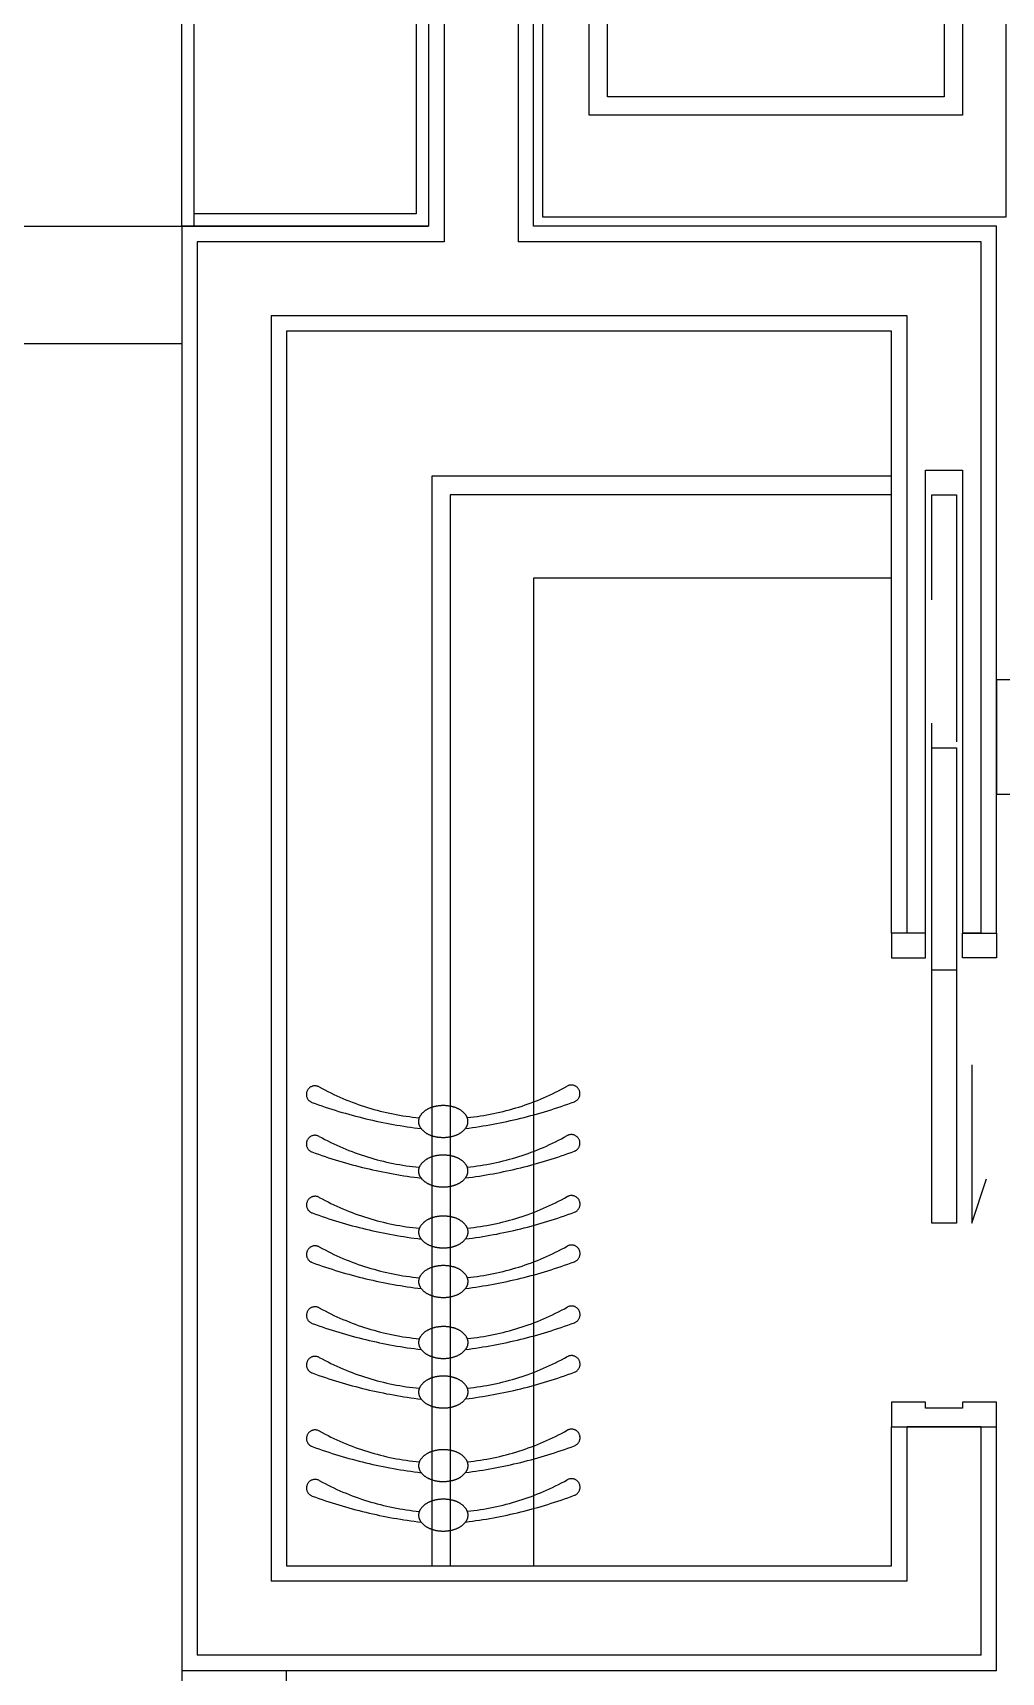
# Model space of a CAD drawing. Header units: millimetres. Extents: x 10000 to 302800, y 6800 to 229018.
# Drawn here: x 234432 to 236000, y 138239 to 140895 of the extents above; entities that cross this region are included whole.
import ezdxf

# ---------------------------------------------------------------- set-up
doc = ezdxf.new("R2010")
doc.units = ezdxf.units.MM
doc.header["$LTSCALE"] = 400
doc.header["$MEASUREMENT"] = 0
for name, pattern in [('X-ROOM TYPE-SR-2bay corner$0$HID', [1.5, 1, -0.5]), ('X-ROOM TYPE-SR-2bay corner$0$HIDDEN', [0.375, 0.25, -0.125]), ('X-ROOM TYPE-SR-2bay corner$0$X-ROOM TYPE-SR-2bay_1$0$PHANTOM2', [1.25, 0.625, -0.125, 0.125, -0.125, 0.125, -0.125])]:
    doc.linetypes.add(name, pattern=pattern)
doc.layers.get('0').update_dxf_attribs({"linetype": 'CONTINUOUS'})
for name, color, linetype in [('A-DIM1', 7, 'CONTINUOUS'), ('X-ROOM TYPE-SR-2bay corner$0$.WA_BUILT-IN LOW', 252, 'CONTINUOUS'), ('X-ROOM TYPE-SR-2bay corner$0$.WA_Built-in_Lower', 252, 'CONTINUOUS'), ('X-ROOM TYPE-SR-2bay corner$0$.WA_Door Swing', 252, 'CONTINUOUS'), ('X-ROOM TYPE-SR-2bay corner$0$.WA_Floor-Fin', 252, 'CONTINUOUS'), ('X-ROOM TYPE-SR-2bay corner$0$.WA_Sani-Fix', 252, 'CONTINUOUS'), ('X-ROOM TYPE-SR-2bay corner$0$.WA_Wall-Finish', 252, 'CONTINUOUS'), ('X-ROOM TYPE-SR-2bay corner$0$A-WALD', 7, 'CONTINUOUS'), ('X-ROOM TYPE-SR-2bay corner$0$WA_Door_Frame', 252, 'CONTINUOUS'), ('X-ROOM TYPE-SR-2bay corner$0$X-ROOM TYPE-SR-1.3+1.7Bay$0$__Door-bomba', 252, 'CONTINUOUS'), ('X-ROOM TYPE-SR-2bay corner$0$X-ROOM TYPE-SR-2bay_1$0$.WA_Sani-Fix', 252, 'CONTINUOUS'), ('X-ROOM TYPE-SR-2bay corner$0$X-ROOM TYPE-SR-2bay_1$0$__Door-bomba', 252, 'CONTINUOUS'), ('X-ROOM TYPE-SR-2bay corner$0$X-ROOM TYPE-SR-2bay_1$0$X-ROOM TYPE-SR-1.3+1.7Bay$0$__Door-bomba', 252, 'CONTINUOUS')]:
    doc.layers.add(name, color=color, linetype=linetype)

# ---------------------------------------------------------------- blocks, each defined once
blk = doc.blocks.new('X-ROOM TYPE-SR-2bay corner$0$DOOR-900-11')
at = {"color": 8, "linetype": 'X-ROOM TYPE-SR-2bay corner$0$X-ROOM TYPE-SR-2bay_1$0$PHANTOM2', "ltscale": 200}
blk.add_arc((-85, 28), 844, 90, 180, dxfattribs=at)
at = {"layer": 'X-ROOM TYPE-SR-2bay corner$0$X-ROOM TYPE-SR-2bay_1$0$__Door-bomba'}
for points in [[(85, 900), (85, 860), (-45, 860), (-45, 872), (-85, 872), (-85, 900)], [(-85, 28), (-929, 28), (-929, 68), (-85, 68)], [(85, 0), (85, 40), (-45, 40), (-45, 28), (-85, 28), (-85, 0)]]:
    blk.add_lwpolyline(points, close=True, dxfattribs=at)
blk = doc.blocks.new('X-ROOM TYPE-SR-2bay corner$0$DOOR-800(WET)')
at = {"color": 8, "linetype": 'X-ROOM TYPE-SR-2bay corner$0$X-ROOM TYPE-SR-2bay_1$0$PHANTOM2', "ltscale": 200}
blk.add_arc((-92.5, -28), 744, 180, 270, dxfattribs=at)
at = {"layer": 'X-ROOM TYPE-SR-2bay corner$0$.WA_Floor-Fin'}
blk.add_line((-92.5, -28), (-92.5, -772), dxfattribs=at)
at = {"layer": 'X-ROOM TYPE-SR-2bay corner$0$X-ROOM TYPE-SR-2bay_1$0$__Door-bomba'}
for points in [[(92.5, 0), (92.5, -40), (-52.5, -40), (-52.5, -28), (-92.5, -28), (-92.5, 0)], [(-92.5, -28), (-836.5, -28), (-836.5, -68), (-92.5, -68)], [(92.5, -800), (92.5, -760), (-52.5, -760), (-52.5, -772), (-92.5, -772), (-92.5, -800)]]:
    blk.add_lwpolyline(points, close=True, dxfattribs=at)
blk = doc.blocks.new('X-ROOM TYPE-SR-2bay corner$0$X-ROOM TYPE-SR-2bay_1$0$A$Cb303d7f0')
at = {"layer": 'X-ROOM TYPE-SR-2bay corner$0$.WA_Sani-Fix', "ltscale": 250}
for p, q in [((0.1, 482.1), (0, 482.1)), ((0, 482.1), (2.4, 482.1)), ((0, 482.1), (0, 482.1)), ((0.1, 455.8), (0.1, 482.1)), ((2.4, 484.9), (2.9, 485.4)), ((2.9, 485.3), (2.4, 484.8)), ((2.4, 484.9), (2.4, 453)), ((2.4, 478.1), (2.9, 478.5)), ((2.9, 485.4), (2.9, 452.5)), ((2.9, 485.4), (17.9, 485.4)), ((17.9, 485.3), (2.9, 485.3)), ((17.9, 478.5), (2.9, 478.5)), ((17.9, 485.4), (18.4, 484.9)), ((17.9, 485.4), (17.9, 452.5)), ((18.4, 484.8), (17.9, 485.3)), ((18.4, 478.1), (17.9, 478.5)), ((18.4, 484.9), (18.4, 453)), ((0.1, 455.8), (0, 455.7)), ((0, 455.7), (2.4, 455.7)), ((0, 455.7), (0, 455.7)), ((2.4, 475.6), (2.9, 475.7)), ((2.4, 462.3), (2.9, 462.2)), ((2.4, 459.7), (2.9, 459.3)), ((2.4, 453), (2.9, 452.5)), ((2.4, 453), (2.9, 452.5)), ((17.9, 475.7), (2.9, 475.7)), ((17.9, 462.2), (2.9, 462.2)), ((17.9, 459.3), (2.9, 459.3)), ((17.9, 452.5), (2.9, 452.5)), ((2.9, 452.5), (17.9, 452.5)), ((18.4, 475.6), (17.9, 475.7)), ((18.4, 462.3), (17.9, 462.2)), ((18.4, 459.7), (17.9, 459.3)), ((17.9, 452.5), (18.4, 453)), ((17.9, 452.5), (18.4, 453)), ((19.1, 458.5), (18.4, 458.5)), ((61.3, 469), (19.1, 469)), ((19.1, 469), (19.1, 468.5)), ((19.1, 469), (19.1, 468.5)), ((19.1, 468.6), (19.1, 468.6)), ((19.1, 468.5), (19.1, 281.5)), ((37.4, 469), (37.4, 469)), ((37.4, 469), (37.5, 468.9)), ((37.5, 468.9), (37.5, 469)), ((37.5, 468.9), (37.8, 468.9)), ((37.5, 468.9), (37.5, 468.9)), ((37.8, 468.9), (37.8, 468)), ((42.6, 468), (37.8, 468)), ((39.4, 469), (39.4, 468)), ((40.2, 467.2), (40.2, 468)), ((40.2, 390), (40.2, 463.8)), ((41, 469), (41, 468)), ((42.6, 468.9), (42.9, 468.9)), ((42.6, 468.9), (42.6, 468)), ((42.9, 469), (42.9, 469)), ((42.9, 469), (42.9, 468.9)), ((42.9, 468.9), (43, 468.9)), ((43, 468.9), (43, 469)), ((43, 469), (43, 469)), ((61.3, 469), (61.3, 468.5)), ((61.3, 469), (61.3, 468.5)), ((61.3, 390), (61.3, 468.5)), ((19.1, 445.6), (17.9, 444.4)), ((17.9, 444.4), (19.1, 443.2)), ((40.2, 286.2), (40.2, 360)), ((61.3, 281.5), (61.3, 360)), ((0.1, 294.2), (0, 294.3)), ((0, 294.3), (2.4, 294.3)), ((0, 294.3), (0, 294.3)), ((0.1, 294.2), (0.1, 267.9)), ((2.4, 297), (2.9, 297.5)), ((2.4, 297), (2.9, 297.5)), ((2.4, 265.1), (2.4, 297)), ((2.9, 264.6), (2.9, 297.5)), ((17.9, 297.5), (2.9, 297.5)), ((2.9, 297.5), (17.9, 297.5)), ((19.1, 304.8), (17.9, 303.6)), ((19.1, 302.4), (17.9, 303.6)), ((17.9, 264.6), (17.9, 297.5)), ((17.9, 297.5), (18.4, 297)), ((17.9, 297.5), (18.4, 297)), ((18.4, 265.1), (18.4, 297)), ((0.1, 267.9), (0, 267.9)), ((0, 267.9), (2.4, 267.9)), ((0, 267.9), (0, 267.9)), ((2.4, 290.3), (2.9, 290.7)), ((2.4, 287.7), (2.9, 287.8)), ((2.4, 274.4), (2.9, 274.3)), ((2.4, 271.9), (2.9, 271.5)), ((17.9, 290.7), (2.9, 290.7)), ((17.9, 287.8), (2.9, 287.8)), ((17.9, 274.3), (2.9, 274.3)), ((17.9, 271.5), (2.9, 271.5)), ((18.4, 290.3), (17.9, 290.7)), ((18.4, 287.7), (17.9, 287.8)), ((18.4, 274.4), (17.9, 274.3)), ((18.4, 271.9), (17.9, 271.5)), ((19.1, 291.5), (18.4, 291.5)), ((61.2, 281), (19.2, 281)), ((27.3, 281.2), (27.2, 281.2)), ((37.4, 281.1), (37.4, 281)), ((37.5, 281.1), (37.4, 281.1)), ((40.2, 281), (37.5, 281.1)), ((37.5, 281), (37.5, 281.1)), ((37.5, 281.1), (37.5, 281.1)), ((37.5, 281), (37.5, 281)), ((40.2, 281), (40.2, 282.7)), ((42.9, 281.1), (40.2, 281)), ((40.2, 281), (40.2, 281)), ((43, 281.1), (42.9, 281.1)), ((42.9, 281.1), (42.9, 281.1)), ((42.9, 281.1), (42.9, 281)), ((43, 281), (43, 281.1)), ((43, 281), (43, 281)), ((53.3, 281.2), (53.1, 281.2)), ((2.9, 264.7), (2.4, 265.2)), ((2.4, 265.1), (2.9, 264.6)), ((17.9, 264.7), (2.9, 264.7)), ((2.9, 264.6), (17.9, 264.6)), ((18.4, 265.2), (17.9, 264.7)), ((17.9, 264.6), (18.4, 265.1))]:
    blk.add_line(p, q, dxfattribs=at)
blk.add_lwpolyline([(1500.1, 0), (0.1, 0), (0.1, 750), (1500.1, 750), (1500.1, 0)], dxfattribs=at)
for points in [[(1335.1, 680), (1335.1, 75), (100.1, 75), (100.1, 680)], [(1305.1, 650), (1305.1, 105), (130.1, 105), (130.1, 650)], [(30, 360), (160, 360), (160, 390), (30, 390)]]:
    blk.add_lwpolyline(points, close=True, dxfattribs=at)
for centre, radius in [((40.2, 465.5), 1.3), ((260.1, 375), 25), ((40.2, 284.5), 1.3)]:
    blk.add_circle(centre, radius, dxfattribs=at)
for centre, start, end in [((59.3, 468.5), 0, 3.3367), ((21.1, 281.5), 180, 195.3918)]:
    blk.add_arc(centre, 2, start, end, dxfattribs=at)
for points, knots in [([(19.8, 469), (19.7, 469), (19.7, 469), (19.6, 469), (19.5, 469), (19.5, 468.9), (19.4, 468.9), (19.4, 468.9), (19.3, 468.9), (19.3, 468.9), (19.3, 468.9), (19.3, 468.8), (19.2, 468.8), (19.2, 468.8), (19.2, 468.8), (19.2, 468.8), (19.2, 468.8), (19.2, 468.8), (19.2, 468.8), (19.2, 468.7), (19.1, 468.7), (19.1, 468.7), (19.1, 468.7), (19.1, 468.7), (19.1, 468.7), (19.1, 468.6), (19.1, 468.6), (19.1, 468.6)], [0, 0, 0, 0, 0.0866325, 0.1633608, 0.2311611, 0.2909686, 0.3436484, 0.3899998, 0.4307608, 0.4666085, 0.4981597, 0.5259888, 0.5506554, 0.5726583, 0.5924328, 0.6103575, 0.6267612, 0.6419303, 0.6561173, 0.6695449, 0.6823696, 0.6946929, 0.7065976, 0.7294207, 0.7513152, 0.7726837, 0.793902, 0.793902, 0.793902, 0.793902]), ([(19.1, 468.6), (19.1, 468.6), (19.1, 468.6), (19.1, 468.5), (19.1, 468.5)], [0, 0, 0, 0, 0.0584614, 0.1164704, 0.1164704, 0.1164704, 0.1164704]), ([(19.1, 468.5), (19.1, 457.9), (19.1, 437.6), (19.1, 408.6), (19.2, 390.2), (19.4, 381.5)], [0, 0, 0, 0, 31.864203, 60.930077, 87.033705, 87.033705, 87.033705, 87.033705]), ([(37.4, 469), (36.2, 468.9), (33.8, 468.9), (30.4, 468.8), (27.3, 468.8), (24.6, 468.7), (22.4, 468.6), (20.7, 468.7), (19.7, 468.5), (19.3, 468.6), (19.2, 468.6)], [0, 0, 0, 0, 3.647384, 7.111085, 10.272064, 13.020797, 15.264549, 16.92805, 17.955406, 18.189779, 18.189779, 18.189779, 18.189779]), ([(37.8, 468.9), (37.8, 468.9), (37.8, 469), (37.8, 469), (37.8, 469)], [0, 0, 0, 0, 0.03296022, 0.06527932, 0.06527932, 0.06527932, 0.06527932]), ([(40.2, 467.2), (40, 467.2), (39.6, 467.2), (39.1, 466.8), (38.7, 466.4), (38.5, 465.8), (38.5, 465.2), (38.7, 464.6), (39.1, 464.2), (39.6, 463.8), (40, 463.8), (40.2, 463.8)], [0, 0, 0, 0, 0.596081, 1.192099, 1.787989, 2.383764, 2.979488, 3.575246, 4.171106, 4.767086, 5.363145, 5.363145, 5.363145, 5.363145]), ([(40.2, 463.8), (40.4, 463.8), (40.8, 463.8), (41.3, 464.2), (41.7, 464.6), (41.9, 465.2), (41.9, 465.8), (41.7, 466.4), (41.3, 466.8), (40.8, 467.2), (40.4, 467.2), (40.2, 467.2)], [0, 0, 0, 0, 0.596081, 1.192099, 1.787989, 2.383764, 2.979488, 3.575246, 4.171106, 4.767086, 5.363145, 5.363145, 5.363145, 5.363145]), ([(61.2, 468.6), (61.1, 468.6), (60.7, 468.5), (59.7, 468.7), (58.1, 468.6), (55.9, 468.7), (53.1, 468.8), (50, 468.8), (46.6, 468.9), (44.2, 468.9), (43, 469)], [0, 0, 0, 0, 0.234373, 1.261729, 2.92523, 5.168982, 7.917714, 11.078693, 14.542395, 18.189779, 18.189779, 18.189779, 18.189779]), ([(61, 468.9), (61, 468.9), (61, 468.9), (60.9, 469), (60.8, 469), (60.8, 469), (60.7, 469), (60.7, 469)], [0, 0, 0, 0, 0.0535902, 0.1145196, 0.1836841, 0.26205, 0.3506713, 0.3506713, 0.3506713, 0.3506713]), ([(61.3, 468.8), (61.3, 468.8), (61.3, 468.8), (61.2, 468.8), (61.2, 468.8), (61.2, 468.8), (61.2, 468.8), (61.2, 468.9), (61.1, 468.9), (61.1, 468.9), (61.1, 468.9), (61.1, 468.9)], [0, 0, 0, 0, 0.0170271, 0.0354713, 0.0556848, 0.0780702, 0.1030885, 0.1312662, 0.1631967, 0.1995095, 0.2408535, 0.2408535, 0.2408535, 0.2408535]), ([(61.2, 390), (61.2, 395.9), (61.3, 411.4), (61.3, 437.6), (61.3, 457.9), (61.3, 468.5)], [8.533766, 8.533766, 8.533766, 8.533766, 26.103627, 55.169502, 87.033706, 87.033706, 87.033706, 87.033706]), ([(61.3, 468.6), (61.3, 468.6), (61.3, 468.6), (61.3, 468.6), (61.3, 468.7), (61.3, 468.7), (61.3, 468.7), (61.3, 468.7), (61.3, 468.7), (61.3, 468.7), (61.3, 468.7), (61.3, 468.7), (61.3, 468.8), (61.3, 468.8), (61.3, 468.8)], [0, 0, 0, 0, 0.0138195, 0.0272366, 0.0404187, 0.0534882, 0.0665439, 0.079683, 0.0929976, 0.1065828, 0.1205432, 0.1349973, 0.150084, 0.166006, 0.166006, 0.166006, 0.166006]), ([(19.1, 381.3), (19.1, 381.4), (19.2, 381.4), (19.3, 381.4), (19.3, 381.5), (19.4, 381.5)], [0, 0, 0, 0, 0.0540681, 0.1539822, 0.3064699, 0.3064699, 0.3064699, 0.3064699]), ([(19.4, 368.5), (19.4, 369.9), (19.4, 372.6), (19.4, 377), (19.4, 379.9), (19.4, 381.5)], [0, 0, 0, 0, 3.972468, 8.356626, 12.934128, 12.934128, 12.934128, 12.934128]), ([(19.4, 368.5), (19.3, 368.5), (19.3, 368.6), (19.2, 368.6), (19.1, 368.6), (19.1, 368.7)], [0, 0, 0, 0, 0.1524879, 0.2524019, 0.30647, 0.30647, 0.30647, 0.30647]), ([(19.1, 281.5), (19.1, 292.1), (19.1, 312.4), (19.1, 341.4), (19.2, 359.8), (19.4, 368.5)], [0, 0, 0, 0, 31.839941, 60.917528, 87.033707, 87.033707, 87.033707, 87.033707]), ([(61.3, 281.5), (61.3, 292.1), (61.3, 312.4), (61.3, 338.6), (61.2, 354.1), (61.2, 360)], [0, 0, 0, 0, 31.864206, 60.930082, 78.499943, 78.499943, 78.499943, 78.499943]), ([(27.2, 281.2), (26.2, 281.2), (24.6, 281.3), (22.4, 281.4), (20.6, 281.3), (19.8, 281.5), (19.2, 281.4), (19.1, 281.5)], [0, 0, 0, 0, 2.748761, 4.992542, 6.65606, 7.683409, 8.042773, 8.042773, 8.042773, 8.042773]), ([(37.4, 281.1), (36.2, 281.1), (33.8, 281.1), (31.3, 281.1), (29.9, 281.2), (29.7, 281.2)], [0, 0, 0, 0, 3.647378, 7.111, 7.700546, 7.700546, 7.700546, 7.700546]), ([(40.2, 282.7), (40, 282.7), (39.6, 282.8), (39.1, 283.1), (38.7, 283.6), (38.5, 284.2), (38.5, 284.8), (38.7, 285.3), (39.1, 285.8), (39.6, 286.1), (40, 286.2), (40.2, 286.2)], [0, 0, 0, 0, 0.596081, 1.192099, 1.787989, 2.383764, 2.979488, 3.575246, 4.171106, 4.767086, 5.363145, 5.363145, 5.363145, 5.363145]), ([(40.2, 286.2), (40.4, 286.2), (40.8, 286.1), (41.3, 285.8), (41.7, 285.3), (41.9, 284.8), (41.9, 284.2), (41.7, 283.6), (41.3, 283.1), (40.8, 282.8), (40.4, 282.7), (40.2, 282.7)], [0, 0, 0, 0, 0.596081, 1.192099, 1.787989, 2.383764, 2.979488, 3.575246, 4.171106, 4.767086, 5.363145, 5.363145, 5.363145, 5.363145]), ([(50.7, 281.2), (50.5, 281.2), (49.2, 281.1), (46.6, 281.1), (44.2, 281.1), (43, 281.1)], [0, 0, 0, 0, 0.589545, 4.053167, 7.700546, 7.700546, 7.700546, 7.700546]), ([(61.3, 281.5), (61.3, 281.4), (60.6, 281.5), (59.8, 281.3), (58.1, 281.4), (55.9, 281.3), (54.2, 281.2), (53.3, 281.2)], [0, 0, 0, 0, 0.359364, 1.386712, 3.05023, 5.294011, 8.042772, 8.042772, 8.042772, 8.042772]), ([(61.2, 281), (61.3, 281.1), (61.3, 281.2), (61.3, 281.4), (61.3, 281.5)], [0, 0, 0, 0, 0.2684687, 0.5368718, 0.5368718, 0.5368718, 0.5368718])]:
    blk.add_open_spline(points, degree=3, knots=knots, dxfattribs=at)
for points in [[(19.2, 468.5), (19.1, 468.5), (19.1, 468.5), (19.1, 468.5)], [(19.2, 468.6), (19.2, 468.6), (19.2, 468.6), (19.2, 468.5)], [(42.6, 469), (42.6, 469), (42.6, 469), (42.6, 469)], [(42.6, 469), (42.6, 469), (42.6, 468.9), (42.6, 468.9)], [(61.1, 468.9), (61.1, 468.9), (61, 468.9), (61, 468.9)], [(61.3, 468.5), (61.3, 468.6), (61.2, 468.6), (61.2, 468.6)], [(61.3, 468.5), (61.3, 468.5), (61.3, 468.5), (61.3, 468.5)], [(29.7, 281.2), (28.9, 281.2), (28.1, 281.2), (27.3, 281.2)], [(53.1, 281.2), (52.3, 281.2), (51.5, 281.2), (50.7, 281.2)]]:
    blk.add_open_spline(points, degree=3, dxfattribs=at)
blk = doc.blocks.new('X-ROOM TYPE-SR-2bay corner')
at = {"layer": 'X-ROOM TYPE-SR-2bay corner$0$.WA_BUILT-IN LOW', "linetype": 'X-ROOM TYPE-SR-2bay corner$0$HIDDEN', "ltscale": 100}
for p, q in [((179669.1, 59861.1), (179669.1, 61596.2)), ((179699.1, 59831.1), (179699.1, 61596.2)), ((178954.2, 59861.1), (179669.1, 59861.1)), ((178954.2, 59831.1), (179699.1, 59831.1))]:
    blk.add_line(p, q, dxfattribs=at)
for centre, radius, start, end in [((179742.5, 60744.9), 786.7, 97.168, 110.4349), ((179622.5, 60744.5), 786.7, 69.8987, 83.1656), ((179683.2, 61093.5), 416.5, 95.7662, 119.2632), ((179679.8, 61093.5), 416.5, 61.0704, 84.5674), ((179472.7, 61469), 13.9, 110.4349, 299.2632), ((179888.1, 61470.2), 13.9, 241.0704, 69.8987), ((179742.5, 60664.7), 786.7, 97.168, 110.4349), ((179622.5, 60664.3), 786.7, 69.8987, 83.1656), ((179683.2, 61013.3), 416.5, 95.7662, 119.2632), ((179679.8, 61013.3), 416.5, 61.0704, 84.5674), ((179472.7, 61388.8), 13.9, 110.4349, 299.2632), ((179888.1, 61390), 13.9, 241.0704, 69.8987), ((179742.5, 60545.4), 786.7, 97.168, 110.4349), ((179683.2, 60894), 416.5, 95.7662, 119.2632), ((179622.5, 60545.1), 786.7, 69.8987, 83.1656), ((179679.8, 60894), 416.5, 61.0704, 84.5674), ((179472.7, 61269.6), 13.9, 110.4349, 299.2632), ((179888.1, 61270.8), 13.9, 241.0704, 69.8987), ((179742.5, 60465.2), 786.7, 97.168, 110.4349), ((179683.2, 60813.8), 416.5, 95.7662, 119.2632), ((179622.5, 60464.8), 786.7, 69.8987, 83.1656), ((179679.8, 60813.8), 416.5, 61.0704, 84.5674), ((179472.7, 61189.3), 13.9, 110.4349, 299.2632), ((179888.1, 61190.5), 13.9, 241.0704, 69.8987), ((179742.5, 60366.4), 786.7, 97.168, 110.4349), ((179622.5, 60366.1), 786.7, 69.8987, 83.1656), ((179683.2, 60715), 416.5, 95.7662, 119.2632), ((179679.8, 60715), 416.5, 61.0704, 84.5674), ((179472.7, 61090.5), 13.9, 110.4349, 299.2632), ((179888.1, 61091.8), 13.9, 241.0704, 69.8987), ((179742.5, 60286.2), 786.7, 97.168, 110.4349), ((179622.5, 60285.8), 786.7, 69.8987, 83.1656), ((179683.2, 60634.8), 416.5, 95.7662, 119.2632), ((179679.8, 60634.8), 416.5, 61.0704, 84.5674), ((179472.7, 61010.3), 13.9, 110.4349, 299.2632), ((179888.1, 61011.5), 13.9, 241.0704, 69.8987), ((179742.7, 60187.4), 786.7, 97.168, 110.4349), ((179622.7, 60187), 786.7, 69.8987, 83.1656), ((179683.3, 60536), 416.5, 95.7662, 119.2632), ((179680, 60536), 416.5, 61.0704, 84.5674), ((179472.9, 60911.5), 13.9, 110.4349, 299.2632), ((179888.3, 60912.7), 13.9, 241.0704, 69.8987), ((179742.7, 60107.2), 786.7, 97.168, 110.4349), ((179622.7, 60106.8), 786.7, 69.8987, 83.1656), ((179683.3, 60455.8), 416.5, 95.7662, 119.2632), ((179680, 60455.8), 416.5, 61.0704, 84.5674), ((179472.9, 60831.3), 13.9, 110.4349, 299.2632), ((179888.3, 60832.5), 13.9, 241.0704, 69.8987)]:
    blk.add_arc(centre, radius, start, end, dxfattribs=at)
at = {"layer": 'X-ROOM TYPE-SR-2bay corner$0$.WA_BUILT-IN LOW', "linetype": 'X-ROOM TYPE-SR-2bay corner$0$HIDDEN', "ltscale": 50}
for centre, radius, start, end in [((179657.1, 61514.1), 16.9, 147.315, 180.1668), ((179668.2, 61507), 30.1, 122.8453, 147.315), ((179675.5, 61495.6), 43.7, 105.0465, 122.8453), ((179680.4, 61477.6), 62.4, 90.1668, 105.0465), ((179680.4, 61477.6), 62.4, 75.2871, 90.1668), ((179685.1, 61495.6), 43.7, 57.4883, 75.2871), ((179692.4, 61507), 30.1, 33.0186, 57.4883), ((179703.5, 61514.2), 16.9, 0.1668, 33.0186), ((179657.1, 61514.1), 16.9, 180.1668, 213.0186), ((179668.2, 61521.3), 30.1, 213.0186, 237.4883), ((179675.4, 61532.7), 43.7, 237.4883, 255.2871), ((179680.2, 61550.8), 62.4, 255.2871, 270.1668), ((179680.2, 61550.8), 62.4, 270.1668, 285.0465), ((179685, 61532.8), 43.7, 285.0465, 302.8453), ((179692.4, 61521.4), 30.1, 302.8453, 327.315), ((179703.5, 61514.2), 16.9, 327.315, 0.1668), ((179657.1, 61433.9), 16.9, 147.315, 180.1668), ((179668.2, 61426.7), 30.1, 122.8453, 147.315), ((179675.5, 61415.4), 43.7, 105.0465, 122.8453), ((179680.4, 61397.3), 62.4, 90.1668, 105.0465), ((179680.4, 61397.3), 62.4, 75.2871, 90.1668), ((179685.1, 61415.4), 43.7, 57.4883, 75.2871), ((179692.4, 61426.8), 30.1, 33.0186, 57.4883), ((179703.5, 61434), 16.9, 0.1668, 33.0186), ((179657.1, 61433.9), 16.9, 180.1668, 213.0186), ((179668.2, 61441.1), 30.1, 213.0186, 237.4883), ((179675.4, 61452.5), 43.7, 237.4883, 255.2871), ((179680.2, 61470.6), 62.4, 255.2871, 270.1668), ((179680.2, 61470.6), 62.4, 270.1668, 285.0465), ((179685, 61452.5), 43.7, 285.0465, 302.8453), ((179692.4, 61441.2), 30.1, 302.8453, 327.315), ((179703.5, 61434), 16.9, 327.315, 0.1668), ((179668.2, 61307.5), 30.1, 122.8453, 147.315), ((179675.5, 61296.1), 43.7, 105.0465, 122.8453), ((179680.4, 61278.1), 62.4, 90.1668, 105.0465), ((179680.4, 61278.1), 62.4, 75.2871, 90.1668), ((179685.1, 61296.2), 43.7, 57.4883, 75.2871), ((179692.4, 61307.6), 30.1, 33.0186, 57.4883), ((179657.1, 61314.6), 16.9, 147.315, 180.1668), ((179657.1, 61314.6), 16.9, 180.1668, 213.0186), ((179668.2, 61321.8), 30.1, 213.0186, 237.4883), ((179692.4, 61321.9), 30.1, 302.8453, 327.315), ((179703.5, 61314.8), 16.9, 0.1668, 33.0186), ((179703.5, 61314.8), 16.9, 327.315, 0.1668), ((179675.4, 61333.3), 43.7, 237.4883, 255.2871), ((179680.2, 61351.3), 62.4, 255.2871, 270.1668), ((179680.2, 61351.3), 62.4, 270.1668, 285.0465), ((179685, 61333.3), 43.7, 285.0465, 302.8453), ((179668.2, 61227.3), 30.1, 122.8453, 147.315), ((179675.5, 61215.9), 43.7, 105.0465, 122.8453), ((179680.4, 61197.9), 62.4, 90.1668, 105.0465), ((179680.4, 61197.9), 62.4, 75.2871, 90.1668), ((179685.1, 61215.9), 43.7, 57.4883, 75.2871), ((179692.4, 61227.3), 30.1, 33.0186, 57.4883), ((179657.1, 61234.4), 16.9, 147.315, 180.1668), ((179657.1, 61234.4), 16.9, 180.1668, 213.0186), ((179668.2, 61241.6), 30.1, 213.0186, 237.4883), ((179692.4, 61241.7), 30.1, 302.8453, 327.315), ((179703.5, 61234.5), 16.9, 0.1668, 33.0186), ((179703.5, 61234.5), 16.9, 327.315, 0.1668), ((179675.4, 61253), 43.7, 237.4883, 255.2871), ((179680.2, 61271.1), 62.4, 255.2871, 270.1668), ((179680.2, 61271.1), 62.4, 270.1668, 285.0465), ((179685, 61253.1), 43.7, 285.0465, 302.8453), ((179657.1, 61135.6), 16.9, 147.315, 180.1668), ((179668.2, 61128.5), 30.1, 122.8453, 147.315), ((179675.5, 61117.1), 43.7, 105.0465, 122.8453), ((179680.4, 61099.1), 62.4, 90.1668, 105.0465), ((179680.4, 61099.1), 62.4, 75.2871, 90.1668), ((179685.1, 61117.1), 43.7, 57.4883, 75.2871), ((179692.4, 61128.6), 30.1, 33.0186, 57.4883), ((179703.5, 61135.8), 16.9, 0.1668, 33.0186), ((179657.1, 61135.6), 16.9, 180.1668, 213.0186), ((179668.2, 61142.8), 30.1, 213.0186, 237.4883), ((179675.4, 61154.2), 43.7, 237.4883, 255.2871), ((179685, 61154.3), 43.7, 285.0465, 302.8453), ((179692.4, 61142.9), 30.1, 302.8453, 327.315), ((179703.5, 61135.8), 16.9, 327.315, 0.1668), ((179680.2, 61172.3), 62.4, 255.2871, 270.1668), ((179680.2, 61172.3), 62.4, 270.1668, 285.0465), ((179657.1, 61055.4), 16.9, 147.315, 180.1668), ((179668.2, 61048.3), 30.1, 122.8453, 147.315), ((179675.5, 61036.9), 43.7, 105.0465, 122.8453), ((179680.4, 61018.8), 62.4, 90.1668, 105.0465), ((179680.4, 61018.8), 62.4, 75.2871, 90.1668), ((179685.1, 61036.9), 43.7, 57.4883, 75.2871), ((179692.4, 61048.3), 30.1, 33.0186, 57.4883), ((179703.5, 61055.5), 16.9, 0.1668, 33.0186), ((179657.1, 61055.4), 16.9, 180.1668, 213.0186), ((179668.2, 61062.6), 30.1, 213.0186, 237.4883), ((179675.4, 61074), 43.7, 237.4883, 255.2871), ((179685, 61074), 43.7, 285.0465, 302.8453), ((179692.4, 61062.7), 30.1, 302.8453, 327.315), ((179703.5, 61055.5), 16.9, 327.315, 0.1668), ((179680.2, 61092.1), 62.4, 255.2871, 270.1668), ((179680.2, 61092.1), 62.4, 270.1668, 285.0465), ((179657.3, 60956.6), 16.9, 147.315, 180.1668), ((179668.4, 60949.5), 30.1, 122.8453, 147.315), ((179675.7, 60938.1), 43.7, 105.0465, 122.8453), ((179680.6, 60920.1), 62.4, 90.1668, 105.0465), ((179680.6, 60920.1), 62.4, 75.2871, 90.1668), ((179685.3, 60938.1), 43.7, 57.4883, 75.2871), ((179692.6, 60949.5), 30.1, 33.0186, 57.4883), ((179703.7, 60956.7), 16.9, 0.1668, 33.0186), ((179657.3, 60956.6), 16.9, 180.1668, 213.0186), ((179668.3, 60963.8), 30.1, 213.0186, 237.4883), ((179675.6, 60975.2), 43.7, 237.4883, 255.2871), ((179680.4, 60993.3), 62.4, 255.2871, 270.1668), ((179680.4, 60993.3), 62.4, 270.1668, 285.0465), ((179685.2, 60975.3), 43.7, 285.0465, 302.8453), ((179692.5, 60963.9), 30.1, 302.8453, 327.315), ((179703.7, 60956.7), 16.9, 327.315, 0.1668), ((179657.3, 60876.4), 16.9, 147.315, 180.1668), ((179668.4, 60869.2), 30.1, 122.8453, 147.315), ((179675.7, 60857.9), 43.7, 105.0465, 122.8453), ((179680.6, 60839.8), 62.4, 90.1668, 105.0465), ((179680.6, 60839.8), 62.4, 75.2871, 90.1668), ((179685.3, 60857.9), 43.7, 57.4883, 75.2871), ((179692.6, 60869.3), 30.1, 33.0186, 57.4883), ((179703.7, 60876.5), 16.9, 0.1668, 33.0186), ((179657.3, 60876.4), 16.9, 180.1668, 213.0186), ((179668.3, 60883.6), 30.1, 213.0186, 237.4883), ((179675.6, 60895), 43.7, 237.4883, 255.2871), ((179680.4, 60913.1), 62.4, 255.2871, 270.1668), ((179680.4, 60913.1), 62.4, 270.1668, 285.0465), ((179685.2, 60895), 43.7, 285.0465, 302.8453), ((179692.5, 60883.6), 30.1, 302.8453, 327.315), ((179703.7, 60876.5), 16.9, 327.315, 0.1668)]:
    blk.add_arc(centre, radius, start, end, dxfattribs=at)
at = {"layer": 'X-ROOM TYPE-SR-2bay corner$0$.WA_Built-in_Lower'}
for p, q in [((179534.1, 59996.1), (179534.1, 61596.2)), ((178954.2, 59996.1), (179534.1, 59996.1)), ((180084.1, 59426.1), (180084.1, 57896.2))]:
    blk.add_line(p, q, dxfattribs=at)
blk.add_lwpolyline([(180104.1, 59426.1), (180104.1, 58661.1), (179704.1, 58661.1), (179704.1, 59426.1)], close=True, dxfattribs=at)
blk.add_lwpolyline([(180084.1, 58681.1), (179724.1, 58681.1), (179724.1, 59406.1), (180084.1, 59406.1)], dxfattribs=at)
at = {"layer": 'X-ROOM TYPE-SR-2bay corner$0$.WA_Floor-Fin'}
for p, q in [((181253.8, 59616.1), (180104.1, 59616.1)), ((181253.8, 59426.1), (180104.1, 59426.1))]:
    blk.add_line(p, q, dxfattribs=at)
at = {"layer": 'X-ROOM TYPE-SR-2bay corner$0$.WA_Wall-Finish', "ltscale": 5}
for p, q in [((178784.2, 61766.2), (178784.2, 61371.1)), ((179934.1, 61596.2), (178954.2, 61596.2)), ((178784.2, 60571.1), (178784.2, 60161.1)), ((180104.1, 59426.1), (179704.1, 59426.1))]:
    blk.add_line(p, q, dxfattribs=at)
at = {"layer": 'X-ROOM TYPE-SR-2bay corner$0$.WA_Wall-Finish', "ltscale": 2}
for p, q in [((178784.2, 61766.2), (180104.1, 61766.2)), ((178954.2, 61596.2), (178954.2, 61371.1)), ((179934.1, 59596.1), (179934.1, 61596.2)), ((178954.2, 60571.1), (178954.2, 59596.1)), ((178954.2, 59596.1), (179934.1, 59596.1)), ((178769.2, 59411.1), (179519.2, 59411.1)), ((179519.2, 59411.1), (179519.2, 57911.1))]:
    blk.add_line(p, q, dxfattribs=at)
at = {"layer": 'X-ROOM TYPE-SR-2bay corner$0$.WA_Wall-Finish'}
for p, q in [((180104.1, 59426.1), (180104.1, 61766.2)), ((178784.2, 60161.1), (178784.2, 59426.1)), ((178784.2, 59426.1), (179534.2, 59426.1)), ((179534.2, 59426.1), (179534.2, 57896.1)), ((179704.1, 57896.2), (179704.1, 59426.1))]:
    blk.add_line(p, q, dxfattribs=at)
at = {"layer": 'X-ROOM TYPE-SR-2bay corner$0$A-WALD'}
for p, q in [((178809.2, 61741.2), (178809.2, 61371.1)), ((178809.2, 61741.2), (180079.1, 61741.2)), ((180079.1, 61621.2), (180079.1, 61741.2)), ((180079.1, 59451.1), (180079.1, 61741.2)), ((178929.2, 61621.2), (178929.2, 61371.1)), ((178929.2, 61621.2), (179959.1, 61621.2)), ((179959.1, 59571.1), (179959.1, 61621.2)), ((178809.2, 61371.1), (178929.2, 61371.1)), ((178809.2, 60571.1), (178809.2, 59451.1)), ((178809.2, 60571.1), (178839.2, 60571.1)), ((178899.2, 60571.1), (178929.2, 60571.1)), ((178929.2, 60571.1), (178929.2, 59571.1)), ((178929.2, 59571.1), (179959.1, 59571.1)), ((178809.2, 59451.1), (179559.1, 59451.1)), ((179559.1, 57871.2), (179559.1, 59451.1)), ((179679.1, 57871.2), (179679.1, 59451.1)), ((179679.1, 59451.1), (180079.1, 59451.1))]:
    blk.add_line(p, q, dxfattribs=at)
blk.add_lwpolyline([(178899.2, 60571.1), (178899.2, 59821.1), (178839.2, 59821.1), (178839.2, 60571.1)], dxfattribs=at)
at = {"layer": 'X-ROOM TYPE-SR-2bay corner$0$WA_Door_Frame', "linetype": 'X-ROOM TYPE-SR-2bay corner$0$HID'}
blk.add_lwpolyline([(178849.2, 59861.1), (178849.2, 60631.1), (178889.2, 60631.1), (178889.2, 59861.1)], close=True, dxfattribs=at)
at = {"layer": 'X-ROOM TYPE-SR-2bay corner$0$X-ROOM TYPE-SR-1.3+1.7Bay$0$__Door-bomba'}
blk.add_lwpolyline([(178824.3, 60784.5), (178824.3, 61041.1), (178800.4, 60969.3)], dxfattribs=at)
at = {"layer": 'X-ROOM TYPE-SR-2bay corner$0$X-ROOM TYPE-SR-2bay_1$0$X-ROOM TYPE-SR-1.3+1.7Bay$0$__Door-bomba'}
blk.add_lwpolyline([(178784.2, 61331.1), (178839.2, 61331.1), (178839.2, 61341.1), (178899.2, 61341.1), (178899.2, 61331.1), (178954.2, 61331.1), (178954.2, 61371.1), (178784.2, 61371.1), (178784.2, 61331.1)], dxfattribs=at)
blk.add_lwpolyline([(178849.2, 60271.1), (178849.2, 61041.1), (178889.2, 61041.1), (178889.2, 60271.1)], close=True, dxfattribs=at)
at = {"layer": 'X-ROOM TYPE-SR-2bay corner$0$X-ROOM TYPE-SR-2bay_1$0$X-ROOM TYPE-SR-1.3+1.7Bay$0$__Door-bomba', "elevation": 0}
for points in [[(178839.2, 60611.1), (178839.2, 60571.1), (178784.2, 60571.1), (178784.2, 60611.1)], [(178899.2, 60611.1), (178899.2, 60571.1), (178954.2, 60571.1), (178954.2, 60611.1)]]:
    blk.add_lwpolyline(points, close=True, dxfattribs=at)
at = {"layer": 'X-ROOM TYPE-SR-2bay corner$0$.WA_Door Swing'}
blk.add_blockref('X-ROOM TYPE-SR-2bay corner$0$DOOR-900-11', (180019.1, 61766.2), dxfattribs=at)
at = {"layer": 'X-ROOM TYPE-SR-2bay corner$0$.WA_Door Swing', "xscale": -1, "rotation": 270}
blk.add_blockref('X-ROOM TYPE-SR-2bay corner$0$DOOR-800(WET)', (178784.2, 60253.6), dxfattribs=at)
at = {"layer": 'X-ROOM TYPE-SR-2bay corner$0$X-ROOM TYPE-SR-2bay_1$0$.WA_Sani-Fix', "ltscale": 250, "rotation": 90}
blk.add_blockref('X-ROOM TYPE-SR-2bay corner$0$X-ROOM TYPE-SR-2bay_1$0$A$Cb303d7f0', (179519.2, 57911), dxfattribs=at)
blk = doc.blocks.new('X-INT-HOTEL-8F')
at = {"rotation": 180}
blk.add_blockref('X-ROOM TYPE-SR-2bay corner', (409997.6, 104542.3), dxfattribs=at)
blk = doc.blocks.new('X-BASE-8F')
blk.add_blockref('X-INT-HOTEL-8F', (0, 0))

msp = doc.modelspace()

# ---------------------------------------------------------------- block references
at = {"layer": 'A-DIM1'}
msp.add_blockref('X-BASE-8F', (4779.3, 95465.6), dxfattribs=at)

doc.saveas('drawing.dxf')
